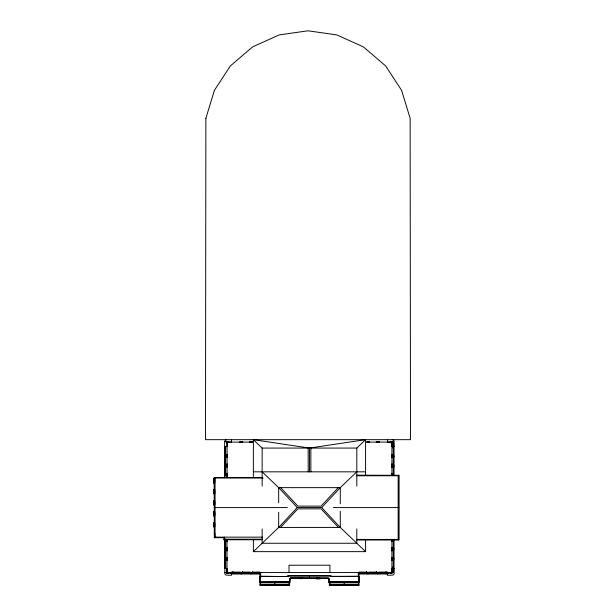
<?xml version="1.0" encoding="UTF-8"?>
<svg xmlns="http://www.w3.org/2000/svg" width="616" height="616" viewBox="0 0 616 616"><rect width="100%" height="100%" fill="white"/><g stroke="black" fill="none" stroke-linecap="round" stroke-linejoin="round"><path stroke-width="0.92" d="M214.668 537.275L214.668 533.202M214.63 533.094L214.63 533.587L214.391 532.932M232.586 573.096L232.548 572.233M232.879 571.61L232.879 573.065L231.092 573.096M242.619 571.61L242.404 573.08M252.352 571.61L252.244 573.08M392.993 568.499L393 567.452M393.054 567.097L393.062 568.876M393.046 559.79L393.054 557.688M393.046 550.05L393.054 547.947M393.108 540.648L393.108 540.263M393.108 560.137L393.108 557.311M393.108 550.404L393.108 547.57M393.424 568.884L393.516 567.074M393.593 557.288L393.339 559.952M393.585 550.35L393.624 547.516L393.532 550.296M231.37 573.265L231.462 572.095L240.232 572.095M224.655 568.375L227.427 568.391L227.566 572.403L231.462 572.41L231.462 575.275L226.573 575.105A1.694 1.694 0 0 1 224.855 573.742L224.655 538.877M392.369 439.67L392.369 439.839A1.694 1.694 0 0 1 394.094 441.202L394.294 446.569L391.499 446.554L391.483 442.673L387.464 442.534L387.487 439.67M320.312 578.37L320.582 578.824L315.977 578.809L316.239 578.362M376.499 573.457L379.071 573.442M392.777 549.788L392.785 548.209M392.777 559.528L392.785 557.942M214.56 537.26L214.291 537.699L223.901 537.699L223.901 539.762L262.139 539.762M392.908 447L393.023 446.153A1.078 1.078 0 0 1 392.908 447L392.731 447.231M392.785 457.003L392.777 455.417M392.785 466.736L392.777 465.157M214.584 537.36L214.291 477.485L262.139 477.485M392.854 568.922L392.946 568.73A0.785 0.785 0 0 0 392.908 568.106L392.623 567.79M214.122 480.026L214.807 479.125M214.122 491.014L214.807 490.113M214.122 502.009L214.807 501.101M393.262 539.993L392.631 540.471M214.614 479.556L214.33 479.964A1.825 1.825 0 0 0 214.245 481.412L214.815 482.22M214.614 490.544L214.33 490.952A1.825 1.825 0 0 0 214.245 492.4L214.815 493.216M214.614 501.532L214.33 501.948A1.825 1.825 0 0 0 214.245 503.387L214.815 504.204M214.614 512.527L214.33 512.936A1.825 1.825 0 0 0 214.245 514.383L214.815 515.192M214.614 523.515L214.33 523.923A1.825 1.825 0 0 0 214.245 525.371L214.815 526.18M398.829 475.313L356.81 475.175M232.44 572.51L231.177 573.057M214.584 479.233L214.214 479.695A2.087 2.087 0 0 0 214.168 481.681L214.476 482.159M214.584 490.221L214.214 490.683A2.087 2.087 0 0 0 214.168 492.669L214.476 493.147M214.214 501.67L214.584 501.208M214.214 512.666L214.584 512.204M214.214 523.654L214.584 523.192M392.854 457.449L393.378 456.949A1.332 1.332 0 0 0 393.524 455.902L392.846 455.055M392.854 467.19L393.378 466.682A1.332 1.332 0 0 0 393.524 465.634L392.846 464.795M393.378 539.909L392.846 540.409M398.175 475.775L398.698 475.175L398.698 540.009L398.175 539.416L398.175 475.775L356.81 475.775M393.216 539.87L392.739 540.27M392.762 549.572L393 549.226A0.785 0.785 0 0 0 392.97 548.61L392.677 548.294M392.762 559.313L393 558.966A0.785 0.785 0 0 0 392.97 558.342L392.677 558.027M356.81 471.825L340.278 487.649L321.691 507.538L297.259 507.538L278.671 527.427L253.369 551.651L253.369 539.154M280.511 527.427L297.882 508.847L321.067 508.847L338.438 527.427M338.284 487.649L321.013 506.129L297.928 506.129L280.657 487.649M215.038 537.144L214.514 537.699L214.514 477.485L215.038 478.039L215.038 537.144L262.57 537.144M239.755 573.573L242.589 573.596M239.809 573.511L242.504 573.511M249.488 573.573L252.16 573.319M376.661 572.233L376.361 573.08L376.33 571.61M386.363 573.096C386.27 571.248 386.232 573.096 387.772 573.057M298.583 578.593L302.756 578.586M386.147 573.542L387.949 573.319M214.807 512.096L214.122 512.997A2.087 2.087 0 0 0 214.168 514.645L214.476 515.13M214.807 523.084L214.122 523.985A2.087 2.087 0 0 0 214.168 525.64L214.476 526.118M288.065 576.322L288.065 575.598L288.265 576.522L259.613 576.322L259.613 582.274L289.797 582.074C289.297 581.489 290.76 577.646 289.997 578.978M260.152 576.861L260.075 581.812M290.459 578.77L290.459 578.047L328.282 578.255C327.843 578.686 329.752 579.232 328.49 578.77M330.499 575.975L330.499 576.699M330.676 575.798L330.676 576.522L330.676 575.798L288.265 575.798M328.952 578.978L328.952 582.274L329.252 578.678L328.667 578.593M329.414 581.812L358.797 581.735M330.561 576.561L359.336 576.322L359.336 582.274L328.952 582.274M260.029 581.543L260.029 585.2L289.582 585.2L289.582 581.412M329.36 581.412L329.36 585.2L358.92 585.2L358.92 572.41M214.268 478.763L213.821 478.501L213.829 483.106L213.906 478.578M213.875 516.031L213.906 511.55M213.914 526.988L213.821 522.46L213.968 526.926M393.57 454.877L393.539 457.603M214.022 493.909L214.268 489.758M214.022 504.897L213.821 500.477L213.829 505.082L214.283 504.82M213.968 515.938L213.821 511.465L214.052 515.854M214.437 537.498L219.127 537.514L214.614 537.321M393.532 464.649L393.539 467.344M393.485 557.395L393.616 560.121L393.539 557.341M213.829 483.106L214.045 478.717M214.052 493.878L213.821 489.489L214.283 493.824M214.052 526.849L213.906 522.537M253.369 477.593L253.369 439.67L262.139 448.071L356.81 448.071L365.581 439.67L365.581 475.668M223.901 539.762L224.37 539.323M392.623 447.154L392.908 446.839A0.785 0.785 0 0 0 392.946 446.215M392.839 447.47L393.254 447.008A1.132 1.132 0 0 0 393.37 446.415M392.677 456.918L392.97 456.602A0.785 0.785 0 0 0 393 455.979L392.762 455.632M392.677 466.651L392.97 466.335A0.785 0.785 0 0 0 393 465.719L392.762 465.373M232.394 573.126L231.778 573.496A1.332 1.332 0 0 1 231.416 573.55M242.134 573.126L241.51 573.496A1.332 1.332 0 0 1 240.463 573.357L240.178 573.126M251.867 573.126L251.251 573.496A1.332 1.332 0 0 1 250.204 573.357L249.919 573.126M302.248 578.054L301.247 578.655M319.843 578.062L319.381 578.424A2.148 2.148 0 0 1 317.371 578.532M369.03 573.126L368.745 573.357A1.332 1.332 0 0 1 367.698 573.496L367.074 573.126M378.763 573.126L378.478 573.357A1.332 1.332 0 0 1 377.431 573.496L376.815 573.126M392.846 550.15L393.524 549.31A1.332 1.332 0 0 0 393.378 548.263L392.854 547.755M392.846 559.89L393.524 559.043A1.332 1.332 0 0 0 393.378 557.996L392.854 557.495M392.8 447.686L393.324 447.178A1.332 1.332 0 0 0 393.462 446.13M319.519 578.024L319.111 578.308A1.825 1.825 0 0 1 317.671 578.401L317.225 578.17M368.83 573.111L368.576 573.28A1.132 1.132 0 0 1 367.675 573.342L367.406 573.196M378.563 573.111L378.309 573.28A1.132 1.132 0 0 1 377.416 573.342L377.138 573.196M392.739 550.003L393.362 549.326A1.132 1.132 0 0 0 393.308 548.433L392.608 547.84M392.739 559.744L393.362 559.066A1.132 1.132 0 0 0 393.308 558.165L392.608 557.572M232.263 573.196L231.963 573.388A1.294 1.294 0 0 1 231.277 573.496M241.996 573.196L241.695 573.388A1.294 1.294 0 0 1 240.671 573.411L240.363 573.242M251.736 573.196L251.436 573.388A1.294 1.294 0 0 1 250.412 573.411L250.104 573.242M302.033 578.17L301.547 578.47A2.087 2.087 0 0 1 299.592 578.37M392.646 447.717L393.385 446.97A1.294 1.294 0 0 0 393.455 446.284M392.7 457.48L393.439 456.741A1.294 1.294 0 0 0 393.408 455.709L392.631 455.001M392.7 467.221L393.439 466.474A1.294 1.294 0 0 0 393.408 465.45L392.631 464.741M319.05 578.516L319.542 578.239M368.845 573.242L368.537 573.411A1.294 1.294 0 0 1 367.513 573.388L367.213 573.196M378.578 573.242L378.27 573.411A1.294 1.294 0 0 1 377.246 573.388L376.946 573.196M392.631 550.203L393.408 549.495A1.294 1.294 0 0 0 393.439 548.471L392.7 547.724M392.631 559.944L393.408 559.236A1.294 1.294 0 0 0 393.439 558.204L392.7 557.465M232.07 573.196L231.793 573.342A1.132 1.132 0 0 1 231.192 573.388M241.811 573.196L241.534 573.342A1.132 1.132 0 0 1 240.633 573.28L240.379 573.111M251.544 573.196L251.266 573.342A1.132 1.132 0 0 1 250.373 573.28L250.119 573.111M301.725 578.17L301.278 578.401A1.825 1.825 0 0 1 299.838 578.308L299.422 578.024M392.608 457.372L393.308 456.779A1.132 1.132 0 0 0 393.362 455.878L392.739 455.201M392.608 467.105L393.308 466.512A1.132 1.132 0 0 0 393.362 465.619L392.739 464.941M253.369 439.67L309.471 448.071L365.581 439.67M259.282 573.034L259.629 572.187M230.992 573.319L232.848 573.596L230.938 573.604M230.977 573.481L232.763 573.511M387.464 441.68L393.285 441.672L393.285 475.352M231.554 442.111L239.74 442.111M242.65 442.111L249.472 442.111M369.538 442.111L376.368 442.111M379.279 442.111L387.464 442.111M226.665 442.95L227.52 442.95L227.52 446.554L224.655 446.569M391.499 442.95L392.353 442.95M226.665 456.033L227.52 456.033M391.499 456.033L392.353 456.033M393.285 456.263L394.032 456.256M226.665 465.604L227.52 465.604M391.499 465.604L392.353 465.604M393.285 465.996L394.032 465.996M253.369 471.825L365.581 471.825M226.665 475.182L227.52 475.182M224.655 475.737L226.665 475.737M215.038 478.039L263.147 478.039M214.291 507.592L287.318 507.592M333.364 507.592L398.929 507.592M262.57 539.208L224.486 539.208L224.486 537.144M356.81 539.416L398.175 539.416M356.81 540.009L398.929 540.009L398.929 475.175M393.285 548.948L394.032 548.948M226.573 549.341L227.427 549.341M391.499 549.341L392.353 549.341M253.369 551.651L365.581 551.651L365.581 540.117M393.285 558.681L394.032 558.681M226.573 558.912L227.427 558.912M391.499 558.912L392.353 558.912M227.427 571.995L226.573 571.995L226.573 568.391M391.499 571.995L391.229 572.441L387.464 572.41L387.487 575.275L392.369 575.105A1.694 1.694 0 0 0 394.094 573.742L394.294 568.375L391.499 568.391L391.499 571.995L392.353 571.995M242.073 572.095L249.965 572.095M252.691 572.095L259.706 572.095M359.244 572.095L367.136 572.095M368.984 572.095L376.869 572.095M378.717 572.095L387.487 572.095L387.58 573.265M391.129 572.441L391.129 573.265M224.655 572.564L393.285 572.564L393.285 539.839M231.462 572.834L239.647 572.834M242.558 572.834L249.388 572.834M252.298 572.834L259.12 572.834M359.806 572.834L366.628 572.834M369.538 572.834L376.368 572.834M379.279 572.834L387.464 572.834M226.573 573.265L260.637 573.265M358.312 573.265L392.284 573.265L392.284 568.375M231.416 574.004L260.63 574.004M359.205 574.004L387.533 574.004L387.533 573.257M288.065 575.598L330.884 575.598M288.604 576.861L288.365 575.898L330.584 575.898M330.884 576.322L359.336 576.322M259.613 576.322L288.38 576.561M290.529 578.563L328.413 578.447M259.913 581.974L289.697 581.974L289.697 578.678L290.367 578.678L290.367 577.954L328.582 577.954L328.582 578.678M329.152 582.074L359.336 582.274M259.613 582.274L289.997 582.274M260.029 585.2L289.582 585.2M329.36 585.2L358.92 585.2M214.661 483.152L214.645 478.586M214.661 494.14L214.645 489.574M214.661 505.128L214.645 500.562M214.661 516.116L214.645 511.55M214.653 523.207L214.645 522.545M214.661 527.111L214.661 526.441M387.849 573.096L386.101 573.08L386.07 571.61M366.805 573.08L366.589 571.61M369.338 573.442L366.628 573.596L369.369 573.481M387.965 573.481L386.101 573.596L388.003 573.604M316.193 578.586L317.871 578.539M317.702 578.655L316.701 578.054M386.879 573.196L387.148 573.342A1.132 1.132 0 0 0 387.757 573.388M392.631 474.474L393.408 475.182M299.399 578.239L299.892 578.516M392.646 567.228L393.385 567.975A1.294 1.294 0 0 1 393.355 568.999M386.686 573.196L386.987 573.388A1.294 1.294 0 0 0 387.672 573.496M316.917 578.17L317.402 578.47M392.739 474.674L393.362 475.352M392.8 567.259L393.324 567.767A1.332 1.332 0 0 1 393.462 568.814M392.846 474.536L393.524 475.375M299.099 578.062L299.561 578.424M259.683 573.072L259.967 573.303A1.332 1.332 0 0 0 260.298 573.442M386.548 573.126L387.171 573.496A1.332 1.332 0 0 0 387.887 573.496M392.839 567.475L393.254 567.937A1.132 1.132 0 0 1 393.308 568.83M365.581 551.651L340.278 527.427L321.691 507.538M262.139 471.825L278.671 487.649L297.259 507.538M393.455 447.809L393.478 446.046M393.432 447.786L393.57 446.015M214.591 482.374L213.991 481.381M214.591 493.362L213.991 492.369M214.591 504.358L213.991 503.357M214.222 514.884L214.591 515.346M214.222 525.872L214.591 526.333M392.731 567.713L393.023 568.791A1.078 1.078 0 0 0 392.908 567.944M214.476 504.142L214.168 503.657A2.087 2.087 0 0 1 214.276 501.701M214.553 535.812L214.784 536.351M227.52 442.95L227.789 442.504L231.554 442.534L231.554 441.68L224.655 441.68L224.655 477.362M393.147 455.278L393.154 457.234M393.147 465.018L393.154 466.967M393.062 446.069L393.054 447.87M393.108 454.808L393.108 457.634M393.108 464.541L393.108 467.375M393.108 474.282L393.108 474.682M214.63 523.038L214.638 526.642M214.106 503.187L214.106 504.82M394.032 446.523L394.032 474.851M394.032 540.093L394.032 568.422M392.284 441.68L392.284 446.569M392.353 475.182L392.353 473.75L391.499 473.75L391.499 475.182M391.922 446.554L391.922 454.6M391.922 457.465L391.922 464.171M391.922 467.036L391.922 473.75M391.922 541.195L391.922 547.909M391.922 550.773L391.922 557.48M391.922 560.344L391.922 568.391M391.129 441.68L391.129 442.534M379.279 573.265L379.279 572.41L376.368 572.41L376.368 573.265M377.824 441.68L377.824 442.534M377.793 573.257L377.793 574.004M369.538 573.265L369.538 572.41L366.628 572.41L366.628 573.265M368.083 441.68L368.083 442.534M368.06 573.257L368.052 574.004M359.806 573.265L359.806 572.41L358.312 572.41L358.366 577.284M359.128 576.522L359.128 582.074M358.366 581.596L358.366 584.468M356.81 448.071L356.81 486.109M356.81 528.967L356.81 543.258L262.139 543.258L262.139 528.967M344.144 582.097L344.144 585.2M340.278 503.749L340.278 487.649L278.671 487.649L278.671 502.802M340.278 511.326L340.278 527.427L278.671 527.427L278.671 512.273M329.914 572.372L329.914 565.218L289.027 565.218L289.027 572.372M329.914 581.427L329.914 584.468M328.282 578.255L328.282 578.978M310.864 448.071L310.864 471.825M309.471 448.071L309.471 471.825M309.471 575.598L309.471 578.255M308.185 448.071L308.185 471.825M290.66 578.255L290.66 578.978M289.797 578.77L289.797 582.074M289.027 581.427L289.027 584.468M274.805 582.097L274.805 585.2M262.139 448.071L262.139 486.109M260.637 577.284L260.637 572.41L259.12 572.41L259.12 573.265M260.576 572.41L260.576 577.284M260.576 581.596L260.576 584.468M260.029 572.41L260.029 577.192M259.813 576.522L259.813 582.074M252.298 573.265L252.298 572.41L249.388 572.41L249.388 573.265M250.935 441.68L250.935 442.534M250.889 573.257L250.889 574.004M242.558 573.265L242.558 572.41L239.647 572.41L239.647 573.265M241.195 441.68L241.195 442.534M241.149 573.257L241.156 574.004M231.462 439.67L231.462 441.68M227.889 441.68L227.889 442.534M227.797 572.41L227.797 573.265M227.427 539.762L227.427 541.195L226.573 541.195L226.573 539.208M227.088 446.554L227.088 454.6M227.088 457.465L227.088 464.171M227.088 467.036L227.088 473.75M227.004 541.195L227.004 547.909M227.004 550.773L227.004 557.48M227.004 560.344L227.004 568.391M226.665 441.68L226.665 446.569M226.665 568.375L226.665 573.265M226.573 439.67L226.573 439.839A1.694 1.694 0 0 0 224.855 441.202L224.825 441.68M225.656 446.569L225.656 475.783M225.656 539.162L225.656 568.375M224.917 446.523L224.917 475.737M224.917 539.208L224.917 568.422M214.291 477.485L214.291 537.699M226.857 442.95A0.963 0.963 0 0 1 227.889 441.849M391.129 441.849A0.963 0.963 0 0 1 392.161 442.95M392.161 571.995A0.963 0.963 0 0 1 391.129 573.096M227.797 573.096A0.963 0.963 0 0 1 226.765 571.995M214.73 536.113A2.087 2.087 0 0 1 214.845 534.157M392.97 558.173A1.078 1.078 0 0 1 393.077 559.028M392.97 548.44A1.078 1.078 0 0 1 393.077 549.287M393.077 455.917A1.078 1.078 0 0 1 392.97 456.772M393.077 465.658A1.078 1.078 0 0 1 392.97 466.505M205.867 118.334L205.513 439.67L410.487 439.67L410.133 118.334L401.632 90.398L385.662 65.958L363.494 46.962L336.898 34.919L308 30.8L279.102 34.919L252.506 46.962L230.338 65.958L214.368 90.398L205.867 118.334M214.691 480.411L214.699 481.342A1.74 1.74 0 0 1 214.691 480.411M214.691 491.406L214.699 492.338A1.74 1.74 0 0 1 214.691 491.399M214.691 502.394L214.699 503.326A1.74 1.74 0 0 1 214.691 502.394M214.691 513.382L214.699 514.314A1.74 1.74 0 0 1 214.691 513.382M214.691 524.37L214.699 525.309A1.74 1.74 0 0 1 214.691 524.37M260.576 584.184L260.029 584.846L289.582 584.846L289.027 584.184L260.576 584.184M329.914 584.184L329.36 584.846L358.92 584.846L358.366 584.184L329.914 584.184M249.595 573.465L252.321 573.596L249.611 573.442M393.616 454.824L393.624 457.688L393.616 454.824M393.616 464.564L393.624 467.428L393.616 464.564M242.65 441.68L239.74 441.68L239.74 442.534L242.65 442.534L242.65 441.68M252.391 441.68L249.472 441.68L249.472 442.534L252.391 442.534L252.391 441.68M369.538 441.68L366.628 441.68L366.628 442.534L369.538 442.534L369.538 441.68M379.279 441.68L376.368 441.68L376.368 442.534L379.279 442.534L379.279 441.68M227.52 454.6L226.665 454.6L226.665 457.465L227.52 457.465L227.52 454.6M392.353 454.6L391.499 454.6L391.499 457.465L392.353 457.465L392.353 454.6M227.52 464.171L226.665 464.171L226.665 467.036L227.52 467.036L227.52 464.171M392.353 464.171L391.499 464.171L391.499 467.036L392.353 467.036L392.353 464.171M227.52 473.75L226.665 473.75L226.665 476.615L227.52 476.615L227.52 473.75M392.353 539.762L391.499 539.762L391.499 541.195L392.353 541.195L392.353 539.762M227.427 547.909L226.573 547.909L226.573 550.773L227.427 550.773L227.427 547.909M392.353 547.909L391.499 547.909L391.499 550.773L392.353 550.773L392.353 547.909M227.427 557.48L226.573 557.48L226.573 560.344L227.427 560.344L227.427 557.48M392.353 557.48L391.499 557.48L391.499 560.344L392.353 560.344L392.353 557.48"/></g></svg>
